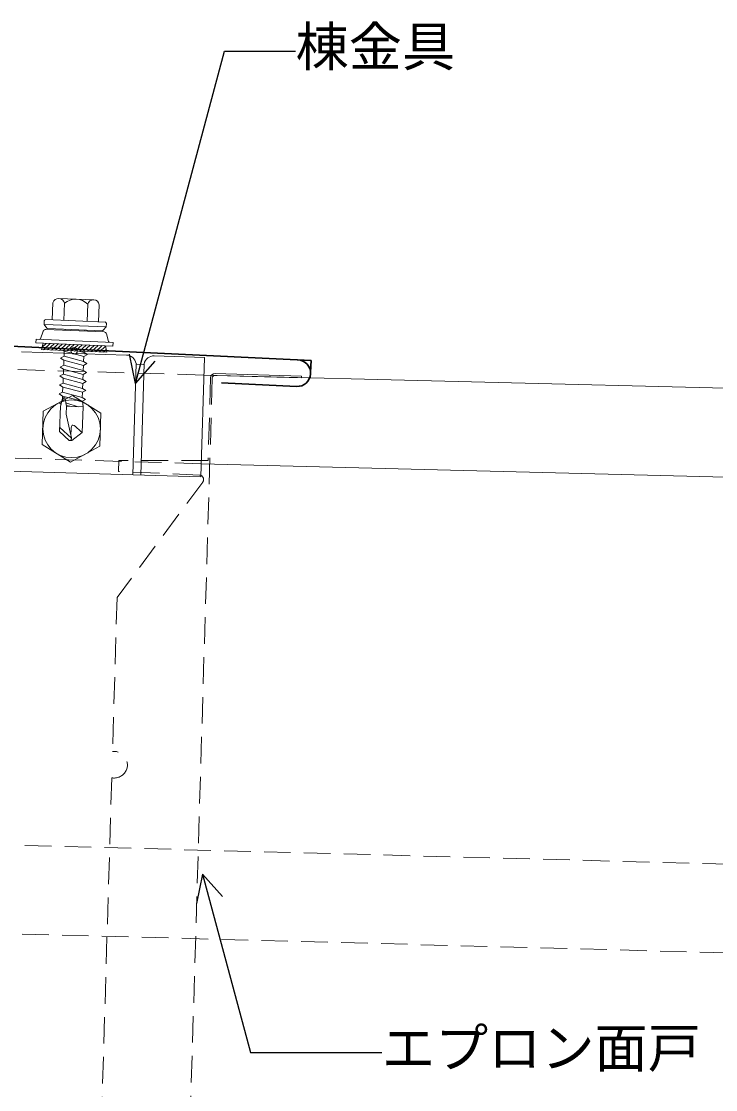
# Model space of a CAD drawing. Units: millimetres, scale not verified. Extents: x -1263 to 1258, y -891 to 1034.
# Drawn here: x 352.1 to 508.8, y 85.7 to 326.7 of the extents above; entities that cross this region are included whole.
import ezdxf
from ezdxf.enums import TextEntityAlignment as Align

# ---------------------------------------------------------------- set-up
doc = ezdxf.new("R2010")
doc.units = ezdxf.units.MM
doc.header["$LTSCALE"] = 3
doc.header["$PDMODE"] = 32
doc.header["$PDSIZE"] = 1.5
doc.linetypes.add('DASHED2', pattern=[3, 2, -1])
for name, color, linetype, lineweight in [('0-6_名称1', 5, 'Continuous', 25), ('0-B_屋根1', 6, 'Continuous', 20), ('0-C_屋根2', 3, 'Continuous', 9), ('1-1_水切1', 134, 'Continuous', 30), ('1-A_樋受けFB', 7, 'Continuous', 5), ('2-7_ビス1', 7, 'Continuous', 5), ('2-E_エプロン', 7, 'DASHED2', 5)]:
    doc.layers.add(name, color=color, linetype=linetype, lineweight=lineweight)
doc.styles.add('ＭＳ ゴシック', font='')
doc.styles.get('ＭＳ ゴシック').set_extended_font_data('MS Gothic')

msp = doc.modelspace()

# ---------------------------------------------------------------- linework, layer by layer
at = {"layer": '0-6_名称1'}
for p, q in [((377.833, 245.012), (376.488, 251.584)), ((377.833, 245.012), (382.284, 250.031)), ((392.989, 134.288), (391.644, 127.716)), ((392.989, 134.288), (397.44, 129.269))]:
    msp.add_line(p, q, dxfattribs=at)
for points in [[(377.833, 245.012), (397.913, 319.951), (413.972, 319.951)], [(392.989, 134.288), (403.766, 94.068), (433.427, 94.068)]]:
    msp.add_lwpolyline(points, dxfattribs=at)
at = {"layer": '0-B_屋根1', "linetype": 'DASHED2'}
for p, q in [((393.296, 246.881), (334.322, 248.639)), ((392.7, 226.89), (333.726, 228.648))]:
    msp.add_line(p, q, dxfattribs=at)
at = {"layer": '0-B_屋根1'}
for p, q in [((393.296, 246.881), (1057.938, 230.051)), ((392.7, 226.89), (1057.938, 210.042))]:
    msp.add_line(p, q, dxfattribs=at)
at = {"layer": '0-C_屋根2', "linetype": 'DASHED2'}
for p, q in [((118.955, 147.011), (1057.938, 122.003)), ((118.359, 127.019), (1057.938, 101.994))]:
    msp.add_line(p, q, dxfattribs=at)
at = {"layer": '1-1_水切1'}
for p, q in [((417.479, 250.17), (43.919, 268.081)), ((417.479, 250.17), (417.287, 246.174)), ((414.195, 244.32), (397.214, 245.134))]:
    msp.add_line(p, q, dxfattribs=at)
msp.add_arc((414.339, 247.317), 3, 267.25497, 87.25491, dxfattribs=at)
at = {"layer": '1-A_樋受けFB'}
for p, q in [((352.083, 252.119), (375.774, 251.413)), ((382.07, 251.225), (393.415, 250.887)), ((392.611, 223.899), (393.415, 250.887)), ((377.218, 224.358), (377.968, 249.526)), ((378.162, 249.341), (379.562, 249.299)), ((379.017, 224.304), (379.767, 249.472)), ((333.637, 225.657), (392.611, 223.899))]:
    msp.add_line(p, q, dxfattribs=at)
msp.add_lwpolyline([(356.813, 231.216), (357.036, 238.718), (363.645, 242.276), (370.031, 238.331), (369.807, 230.829), (363.198, 227.271)], close=True, dxfattribs=at)
msp.add_circle((363.422, 234.773), 6.5, dxfattribs=at)
for centre, radius, start, end in [((375.705, 249.114), 2.3, 9.82966, 88.29261), ((382.001, 248.926), 2.3, 88.2927, 166.75574), ((378.168, 249.541), 0.2, 178.2927, 268.2927), ((379.568, 249.499), 0.2, 268.2927, 358.2927)]:
    msp.add_arc(centre, radius, start, end, dxfattribs=at)
at = {"layer": '2-7_ビス1'}
for p, q in [((359.188, 263.182), (359.033, 259.343)), ((360.542, 264.186), (368.411, 263.869)), ((361.811, 263.076), (361.656, 259.237)), ((367.057, 262.864), (366.902, 259.026)), ((369.679, 262.758), (369.524, 258.92)), ((357.233, 258.306), (357.265, 259.096)), ((371.235, 257.741), (357.233, 258.306)), ((357.854, 257.503), (357.233, 258.306)), ((370.961, 258.862), (357.596, 259.401)), ((371.235, 257.741), (371.267, 258.531)), ((357.033, 256.774), (356.425, 255.087)), ((357.617, 257.158), (370.76, 256.628)), ((358.094, 257.379), (370.303, 256.887)), ((361.971, 257.223), (361.961, 256.983)), ((366.426, 257.043), (366.416, 256.803)), ((370.551, 256.991), (371.235, 257.741)), ((371.311, 256.198), (371.782, 254.468)), ((355.404, 254.966), (372.789, 254.264)), ((357.04, 254.059), (356.622, 252.635)), ((357.69, 254.033), (356.788, 253.201)), ((358.59, 253.996), (357.093, 252.616)), ((359.49, 253.96), (357.993, 252.579)), ((360.39, 253.924), (358.893, 252.543)), ((361.29, 253.888), (359.793, 252.507)), ((362.19, 253.851), (360.693, 252.47)), ((363.09, 253.815), (361.593, 252.434)), ((363.99, 253.779), (362.493, 252.398)), ((364.89, 253.742), (363.393, 252.362)), ((365.79, 253.706), (364.293, 252.325)), ((366.69, 253.67), (365.193, 252.289)), ((367.59, 253.633), (366.093, 252.253)), ((368.49, 253.597), (366.993, 252.216)), ((369.39, 253.561), (367.893, 252.18)), ((370.29, 253.524), (368.794, 252.144)), ((369.694, 252.107), (371.103, 253.408)), ((371.086, 253.492), (371.387, 252.039)), ((372.789, 254.264), (372.756, 253.425)), ((371.387, 252.039), (356.622, 252.635)), ((360.937, 250.725), (361.725, 251.139)), ((360.937, 250.725), (361.689, 250.25)), ((361.771, 252.27), (361.506, 252.438)), ((361.771, 252.27), (361.725, 251.139)), ((366.139, 249.949), (361.725, 251.139)), ((366.185, 251.08), (361.771, 252.27)), ((366.221, 251.969), (365.008, 252.296)), ((366.185, 251.08), (366.139, 249.949)), ((366.973, 251.494), (366.185, 251.08)), ((366.221, 251.969), (366.232, 252.247)), ((366.973, 251.494), (366.221, 251.969)), ((370.594, 252.071), (371.254, 252.68)), ((360.856, 248.705), (361.644, 249.118)), ((360.856, 248.705), (361.608, 248.229)), ((361.689, 250.25), (361.644, 249.118)), ((366.058, 247.928), (361.644, 249.118)), ((366.104, 249.06), (361.689, 250.25)), ((366.104, 249.06), (366.058, 247.928)), ((366.892, 249.473), (366.104, 249.06)), ((366.892, 249.473), (366.139, 249.949)), ((360.774, 246.684), (361.562, 247.097)), ((360.774, 246.684), (361.526, 246.208)), ((365.976, 245.907), (361.562, 247.097)), ((366.728, 245.432), (365.976, 245.907)), ((366.81, 247.452), (366.058, 247.928)), ((360.693, 244.663), (361.481, 245.077)), ((360.693, 244.663), (361.445, 244.188)), ((361.445, 244.188), (361.399, 243.056)), ((365.859, 242.998), (361.445, 244.188)), ((365.895, 243.887), (361.481, 245.077)), ((366.647, 243.411), (365.859, 242.998)), ((366.647, 243.411), (365.895, 243.887)), ((360.611, 242.643), (361.399, 243.056)), ((360.611, 242.643), (361.363, 242.167)), ((361.187, 240.967), (361.344, 241.685)), ((361.363, 242.167), (361.344, 241.685)), ((365.864, 241.022), (361.363, 242.167)), ((365.813, 241.866), (361.399, 243.056)), ((365.859, 242.998), (365.813, 241.866)), ((366.565, 241.39), (365.813, 241.866)), ((366.565, 241.39), (365.864, 241.022)), ((366.044, 239.688), (365.864, 241.022)), ((360.953, 239.893), (360.72, 234.125)), ((360.802, 240.765), (360.79, 240.457)), ((361.041, 240.298), (360.79, 240.457)), ((361.187, 240.967), (360.802, 240.765)), ((360.953, 239.893), (361.041, 240.299)), ((361.057, 240.295), (361.041, 240.298)), ((361.187, 240.967), (361.252, 240.946)), ((362.143, 240.648), (364.873, 239.735)), ((362.245, 239.841), (362.173, 238.07)), ((363.499, 239.79), (362.221, 240.055)), ((366.044, 239.688), (362.245, 239.841)), ((366.044, 239.688), (365.811, 233.92)), ((362.173, 238.071), (363.237, 233.345)), ((360.72, 234.125), (362.872, 232.166)), ((363.388, 232.674), (360.758, 235.068)), ((365.811, 233.92), (363.509, 232.14)), ((362.872, 232.166), (363.509, 232.14))]:
    msp.add_line(p, q, dxfattribs=at)
for points in [[(355.404, 254.966), (355.37, 254.126), (372.756, 253.425)], [(366.022, 247.039), (361.608, 248.229), (361.562, 247.097)], [(365.94, 245.018), (361.526, 246.208), (361.481, 245.077)], [(366.81, 247.452), (366.022, 247.039), (365.976, 245.907)], [(366.728, 245.432), (365.94, 245.018), (365.895, 243.887)], [(360.953, 239.893), (361.174, 240.7), (361.383, 241.302), (361.576, 241.675), (361.75, 241.794), (361.898, 241.649), (362.028, 241.262), (362.142, 240.653), (362.245, 239.841)], [(365.811, 233.92), (365.456, 234.247), (365.076, 234.601), (364.694, 234.948), (364.328, 235.251), (364, 235.477), (363.731, 235.59), (363.54, 235.556), (363.422, 235.315), (363.34, 234.882), (363.287, 234.348), (363.255, 233.805), (363.237, 233.345)], [(363.19, 232.153), (363.257, 232.282), (363.316, 232.412), (363.362, 232.542), (363.388, 232.674), (363.386, 232.839), (363.354, 233.007), (363.301, 233.175), (363.237, 233.345)]]:
    msp.add_lwpolyline(points, dxfattribs=at)
for centre, radius, start, end in [((360.488, 262.844), 1.343, 9.94439, 165.43516), ((364.324, 260.245), 3.785, 43.7854, 131.59416), ((368.356, 262.527), 1.343, 9.94439, 165.43516), ((357.583, 259.083), 0.319, 87.68977, 177.68977), ((370.948, 258.544), 0.319, 357.68977, 87.68977), ((357.593, 256.559), 0.6, 87.68977, 158.93316), ((358.106, 257.697), 0.319, 217.68977, 267.68977), ((370.316, 257.205), 0.319, 267.68977, 317.68977), ((370.735, 256.029), 0.6, 16.44637, 87.68977), ((356.201, 255.174), 0.24, 267.68977, 338.93316), ((372.012, 254.536), 0.24, 196.44637, 267.68977)]:
    msp.add_arc(centre, radius, start, end, dxfattribs=at)
at = {"layer": '2-7_ビス1', "color": 5}
msp.add_point((364.005, 252.337), dxfattribs=at)
at = {"layer": '2-E_エプロン'}
for p, q in [((395.177, 246.232), (389.847, 67.417)), ((394.777, 246.244), (394.223, 227.655)), ((394.223, 227.655), (374.114, 227.654)), ((393.006, 222.743), (373.692, 196.701)), ((373.692, 196.701), (372.656, 161.959)), ((372.48, 156.04), (369.931, 70.55))]:
    msp.add_line(p, q, dxfattribs=at)
at = {"layer": '2-E_エプロン', "linetype": 'Continuous'}
for p, q in [((415.286, 246.233), (395.795, 246.814)), ((415.298, 246.633), (395.806, 247.214)), ((415.298, 246.633), (415.286, 246.233))]:
    msp.add_line(p, q, dxfattribs=at)
at = {"layer": '2-E_エプロン'}
msp.add_lwpolyline([(392.248, 224.338), (374.039, 225.153), (374.114, 227.654)], dxfattribs=at)
at = {"layer": '2-E_エプロン', "linetype": 'Continuous'}
for radius in [1, 0.6]:
    msp.add_arc((395.777, 246.215), radius, 88.2927, 178.2927, dxfattribs=at)
at = {"layer": '2-E_エプロン'}
for centre, radius, start, end in [((392.203, 223.339), 1, 323.43705, 87.43781), ((373.022, 158.986), 2.995, 259.56548, 97.01991)]:
    msp.add_arc(centre, radius, start, end, dxfattribs=at)

# ---------------------------------------------------------------- texts
at = {"layer": '0-6_名称1', "style": 'ＭＳ ゴシック'}
for s, p in [('棟金具', (413.972, 313.951)), ('エプロン面戸', (433.427, 88.068))]:
    msp.add_text(s, height=8.798, dxfattribs=at).set_placement(p, align=Align.BOTTOM_LEFT)

doc.saveas('drawing.dxf')
